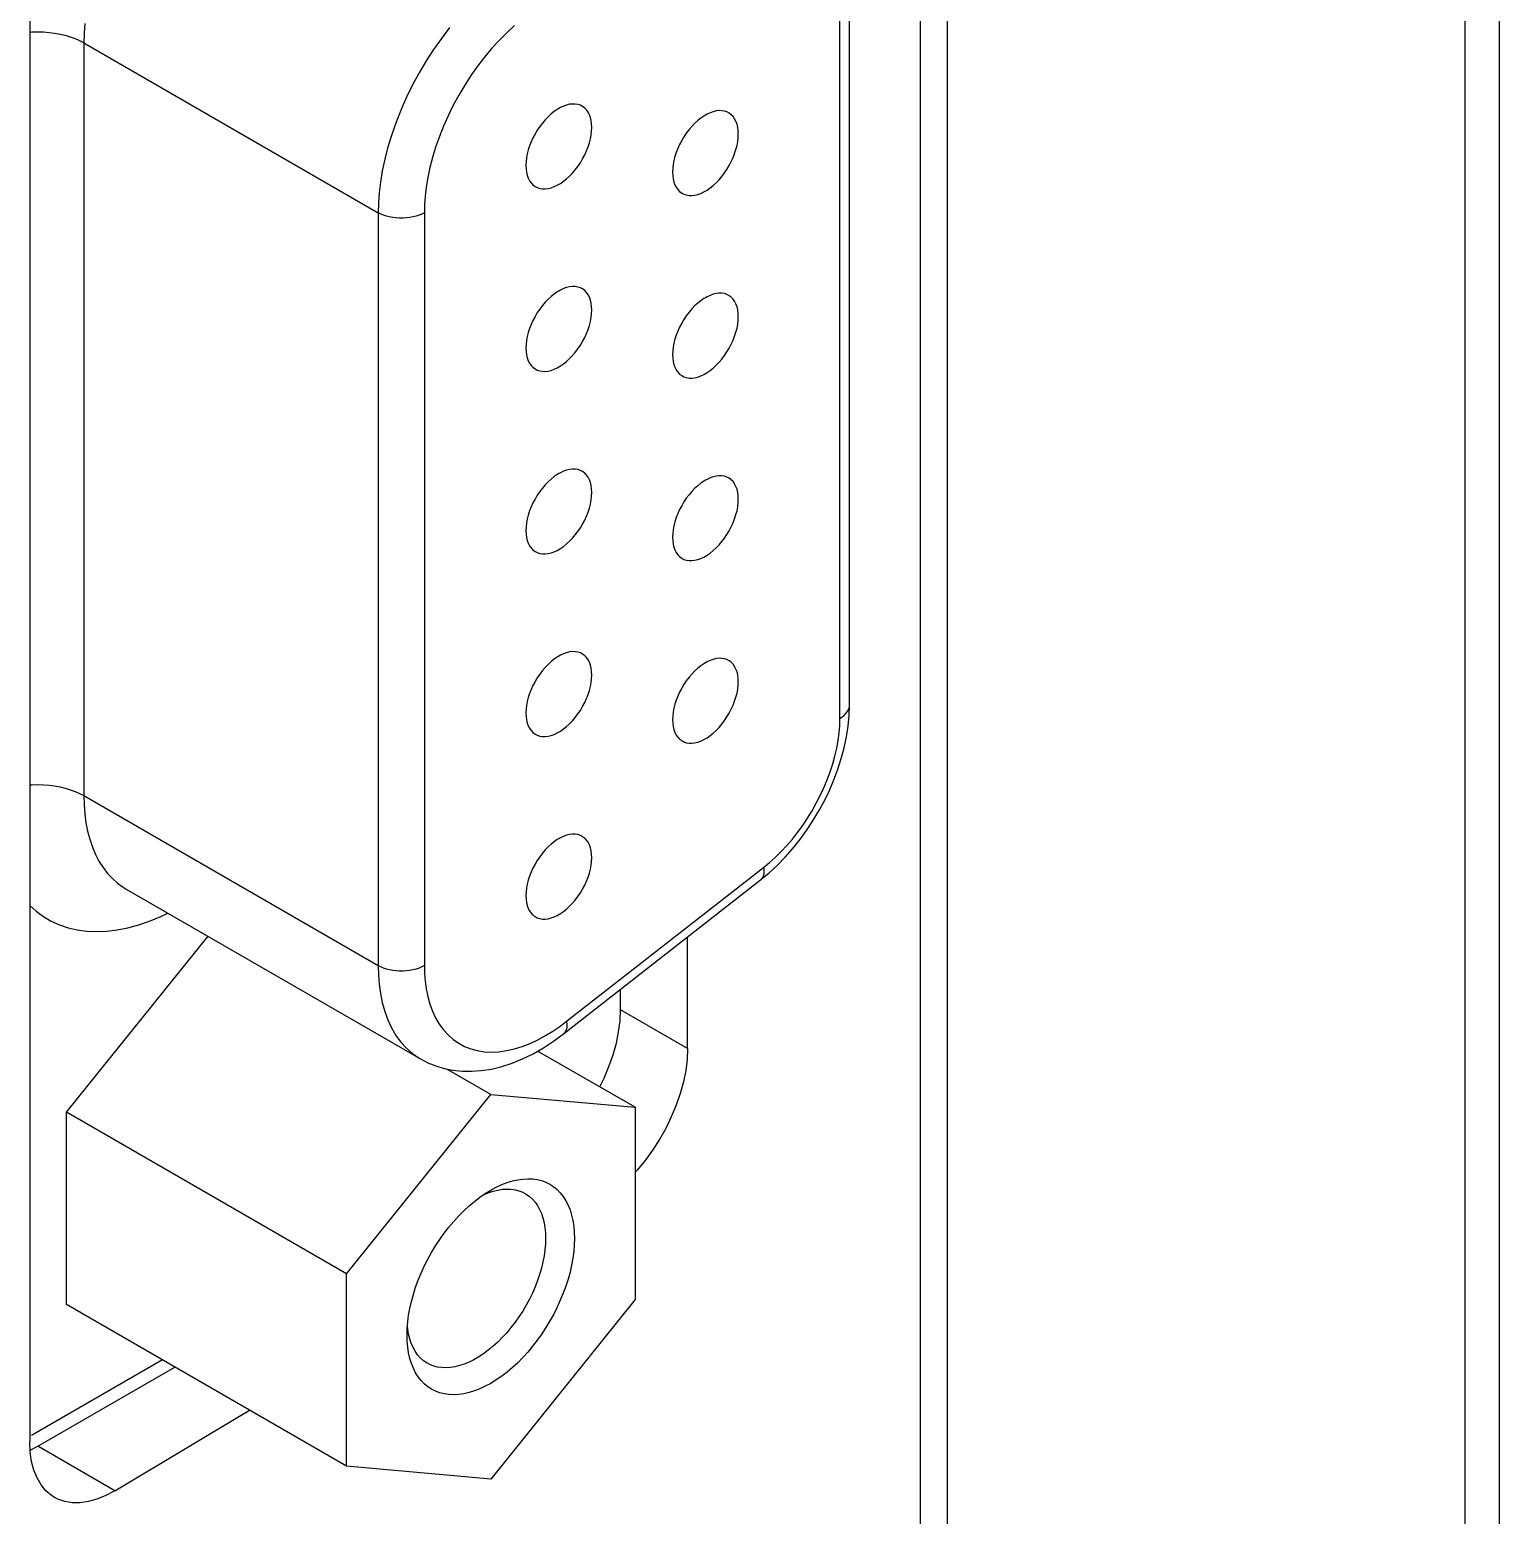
# Model space of a CAD drawing. Extents: x 0 to 420, y 0 to 297.
# Drawn here: x 232.06 to 250.06, y 135.74 to 153.95 of the extents above; entities that cross this region are included whole.
import ezdxf

# ---------------------------------------------------------------- set-up
doc = ezdxf.new("R2010")
doc.units = 0
doc.header["$LTSCALE"] = 23.1
doc.layers.add('40000_ISO', color=7, linetype='CONTINUOUS')

msp = doc.modelspace()

# ---------------------------------------------------------------- linework, layer by layer
at = {"layer": '40000_ISO', "color": 7, "linetype": 'CONTINUOUS'}
for p, q in [((250.064, 179.209), (250.064, 121.723)), ((249.643, 178.607), (249.643, 121.121)), ((243.302, 117.2), (243.302, 174.947)), ((242.967, 174.753), (242.967, 116.964)), ((232.06, 159.505), (232.06, 136.643)), ((242.103, 145.67), (242.103, 154.717)), ((241.986, 145.506), (241.986, 154.554)), ((232.734, 154.023), (232.726, 153.903)), ((232.06, 153.917), (232.087, 153.92)), ((232.087, 153.92), (232.157, 153.921)), ((232.157, 153.921), (232.227, 153.92)), ((232.227, 153.92), (232.296, 153.914)), ((232.296, 153.914), (232.364, 153.906)), ((232.364, 153.906), (232.431, 153.893)), ((232.431, 153.893), (232.495, 153.878)), ((232.495, 153.878), (232.557, 153.859)), ((232.557, 153.859), (232.616, 153.838)), ((232.616, 153.838), (232.671, 153.813)), ((232.726, 153.903), (232.723, 153.786)), ((237.104, 153.84), (237.008, 153.704)), ((237.204, 153.972), (237.104, 153.84)), ((237.903, 153.91), (237.81, 153.816)), ((237.999, 153.999), (237.903, 153.91)), ((232.671, 153.813), (232.723, 153.786)), ((232.723, 153.786), (236.329, 151.704)), ((232.723, 153.786), (232.723, 144.56)), ((237.008, 153.704), (236.917, 153.564)), ((237.719, 153.715), (237.63, 153.609)), ((237.81, 153.816), (237.719, 153.715)), ((236.917, 153.564), (236.832, 153.42)), ((237.545, 153.498), (237.465, 153.384)), ((237.63, 153.609), (237.545, 153.498)), ((236.832, 153.42), (236.751, 153.272)), ((237.465, 153.384), (237.389, 153.266)), ((236.677, 153.121), (236.609, 152.968)), ((236.751, 153.272), (236.677, 153.121)), ((237.317, 153.145), (237.249, 153.021)), ((237.389, 153.266), (237.317, 153.145)), ((236.609, 152.968), (236.548, 152.815)), ((237.249, 153.021), (237.187, 152.893)), ((238.485, 152.944), (238.447, 152.914)), ((238.523, 152.97), (238.485, 152.944)), ((238.541, 152.981), (238.523, 152.97)), ((238.562, 152.992), (238.541, 152.981)), ((238.6, 153.01), (238.562, 152.992)), ((238.637, 153.023), (238.6, 153.01)), ((238.674, 153.032), (238.637, 153.023)), ((238.71, 153.036), (238.674, 153.032)), ((238.744, 153.036), (238.71, 153.036)), ((238.776, 153.03), (238.744, 153.036)), ((238.806, 153.02), (238.776, 153.03)), ((238.834, 153.006), (238.806, 153.02)), ((238.859, 152.987), (238.834, 153.006)), ((238.881, 152.964), (238.859, 152.987)), ((238.9, 152.937), (238.881, 152.964)), ((238.916, 152.905), (238.9, 152.937)), ((240.396, 152.929), (240.358, 152.911)), ((240.433, 152.942), (240.396, 152.929)), ((240.47, 152.951), (240.433, 152.942)), ((240.506, 152.955), (240.47, 152.951)), ((240.54, 152.954), (240.506, 152.955)), ((240.572, 152.949), (240.54, 152.954)), ((240.602, 152.939), (240.572, 152.949)), ((240.63, 152.924), (240.602, 152.939)), ((236.548, 152.815), (236.494, 152.661)), ((237.13, 152.766), (237.079, 152.637)), ((237.187, 152.893), (237.13, 152.766)), ((238.308, 152.76), (238.278, 152.716)), ((238.341, 152.803), (238.308, 152.76)), ((238.375, 152.843), (238.341, 152.803)), ((238.41, 152.88), (238.375, 152.843)), ((238.447, 152.914), (238.41, 152.88)), ((238.929, 152.871), (238.916, 152.905)), ((238.938, 152.833), (238.929, 152.871)), ((238.943, 152.793), (238.938, 152.833)), ((238.945, 152.749), (238.943, 152.793)), ((238.943, 152.703), (238.945, 152.749)), ((240.171, 152.761), (240.137, 152.722)), ((240.206, 152.798), (240.171, 152.761)), ((240.243, 152.832), (240.206, 152.798)), ((240.281, 152.862), (240.243, 152.832)), ((240.319, 152.888), (240.281, 152.862)), ((240.337, 152.899), (240.319, 152.888)), ((240.358, 152.911), (240.337, 152.899)), ((240.655, 152.905), (240.63, 152.924)), ((240.677, 152.882), (240.655, 152.905)), ((240.696, 152.855), (240.677, 152.882)), ((240.712, 152.824), (240.696, 152.855)), ((240.725, 152.789), (240.712, 152.824)), ((240.734, 152.752), (240.725, 152.789)), ((240.739, 152.711), (240.734, 152.752)), ((236.494, 152.661), (236.448, 152.51)), ((237.079, 152.637), (237.033, 152.507)), ((238.203, 152.572), (238.184, 152.523)), ((238.225, 152.621), (238.203, 152.572)), ((238.251, 152.669), (238.225, 152.621)), ((238.278, 152.716), (238.251, 152.669)), ((238.916, 152.56), (238.929, 152.609)), ((238.929, 152.609), (238.938, 152.656)), ((238.938, 152.656), (238.943, 152.703)), ((240.047, 152.588), (240.021, 152.539)), ((240.074, 152.634), (240.047, 152.588)), ((240.104, 152.679), (240.074, 152.634)), ((240.137, 152.722), (240.104, 152.679)), ((240.725, 152.527), (240.734, 152.575)), ((240.734, 152.575), (240.739, 152.621)), ((240.741, 152.667), (240.739, 152.711)), ((240.739, 152.621), (240.741, 152.667)), ((236.448, 152.51), (236.41, 152.361)), ((236.995, 152.38), (236.963, 152.256)), ((237.033, 152.507), (236.995, 152.38)), ((238.156, 152.424), (238.147, 152.377)), ((238.168, 152.473), (238.156, 152.424)), ((238.184, 152.523), (238.168, 152.473)), ((238.834, 152.364), (238.859, 152.412)), ((238.859, 152.412), (238.881, 152.461)), ((238.881, 152.461), (238.9, 152.51)), ((238.9, 152.51), (238.916, 152.56)), ((239.964, 152.392), (239.952, 152.343)), ((239.98, 152.441), (239.964, 152.392)), ((239.999, 152.491), (239.98, 152.441)), ((240.021, 152.539), (239.999, 152.491)), ((240.677, 152.379), (240.696, 152.428)), ((240.696, 152.428), (240.712, 152.478)), ((240.712, 152.478), (240.725, 152.527)), ((236.379, 152.217), (236.356, 152.078)), ((236.41, 152.361), (236.379, 152.217)), ((236.963, 152.256), (236.937, 152.134)), ((238.141, 152.33), (238.139, 152.285)), ((238.139, 152.285), (238.139, 152.284)), ((238.139, 152.284), (238.141, 152.24)), ((238.147, 152.377), (238.141, 152.33)), ((238.141, 152.24), (238.147, 152.199)), ((238.147, 152.199), (238.156, 152.162)), ((238.71, 152.19), (238.744, 152.23)), ((238.744, 152.23), (238.776, 152.272)), ((238.776, 152.272), (238.806, 152.317)), ((238.806, 152.317), (238.834, 152.364)), ((239.937, 152.248), (239.935, 152.203)), ((239.935, 152.203), (239.935, 152.202)), ((239.935, 152.202), (239.937, 152.158)), ((239.943, 152.295), (239.937, 152.248)), ((239.952, 152.343), (239.943, 152.295)), ((240.572, 152.191), (240.602, 152.235)), ((240.602, 152.235), (240.63, 152.282)), ((240.63, 152.282), (240.655, 152.33)), ((240.655, 152.33), (240.677, 152.379)), ((236.356, 152.078), (236.341, 151.947)), ((236.918, 152.018), (236.904, 151.908)), ((236.937, 152.134), (236.918, 152.018)), ((238.156, 152.162), (238.168, 152.128)), ((238.168, 152.128), (238.184, 152.096)), ((238.184, 152.096), (238.203, 152.069)), ((238.203, 152.069), (238.225, 152.046)), ((238.225, 152.046), (238.251, 152.027)), ((238.251, 152.027), (238.278, 152.012)), ((238.447, 152.009), (238.485, 152.023)), ((238.485, 152.023), (238.523, 152.04)), ((238.523, 152.04), (238.562, 152.063)), ((238.562, 152.063), (238.6, 152.089)), ((238.6, 152.089), (238.637, 152.119)), ((238.637, 152.119), (238.674, 152.153)), ((238.674, 152.153), (238.71, 152.19)), ((239.937, 152.158), (239.943, 152.118)), ((239.943, 152.118), (239.952, 152.08)), ((239.952, 152.08), (239.964, 152.046)), ((239.964, 152.046), (239.98, 152.015)), ((240.396, 152.007), (240.433, 152.037)), ((240.433, 152.037), (240.47, 152.071)), ((240.47, 152.071), (240.506, 152.108)), ((240.506, 152.108), (240.54, 152.148)), ((240.54, 152.148), (240.572, 152.191)), ((236.341, 151.947), (236.332, 151.822)), ((236.904, 151.908), (236.896, 151.803)), ((238.278, 152.012), (238.308, 152.002)), ((238.308, 152.002), (238.341, 151.997)), ((238.341, 151.997), (238.375, 151.996)), ((238.375, 151.996), (238.41, 152.001)), ((238.41, 152.001), (238.447, 152.009)), ((239.98, 152.015), (239.999, 151.987)), ((239.999, 151.987), (240.021, 151.964)), ((240.021, 151.964), (240.047, 151.945)), ((240.047, 151.945), (240.074, 151.931)), ((240.074, 151.931), (240.104, 151.921)), ((240.104, 151.921), (240.137, 151.915)), ((240.137, 151.915), (240.171, 151.915)), ((240.171, 151.915), (240.206, 151.919)), ((240.206, 151.919), (240.243, 151.928)), ((240.243, 151.928), (240.281, 151.941)), ((240.281, 151.941), (240.319, 151.959)), ((240.319, 151.959), (240.358, 151.981)), ((240.358, 151.981), (240.396, 152.007)), ((236.332, 151.822), (236.329, 151.704)), ((236.36, 151.688), (236.329, 151.704)), ((236.329, 151.704), (236.329, 142.478)), ((236.394, 151.674), (236.36, 151.688)), ((236.43, 151.662), (236.394, 151.674)), ((236.468, 151.652), (236.43, 151.662)), ((236.508, 151.644), (236.468, 151.652)), ((236.755, 151.652), (236.715, 151.644)), ((236.793, 151.662), (236.755, 151.652)), ((236.83, 151.674), (236.793, 151.662)), ((236.864, 151.688), (236.83, 151.674)), ((236.895, 151.704), (236.864, 151.688)), ((236.896, 151.803), (236.895, 151.704)), ((236.895, 151.704), (236.895, 142.478)), ((236.549, 151.639), (236.508, 151.644)), ((236.591, 151.637), (236.549, 151.639)), ((236.633, 151.637), (236.591, 151.637)), ((236.674, 151.639), (236.633, 151.637)), ((236.715, 151.644), (236.674, 151.639)), ((238.541, 150.744), (238.523, 150.733)), ((238.562, 150.755), (238.541, 150.744)), ((238.6, 150.773), (238.562, 150.755)), ((238.637, 150.786), (238.6, 150.773)), ((238.674, 150.795), (238.637, 150.786)), ((238.71, 150.799), (238.674, 150.795)), ((238.744, 150.799), (238.71, 150.799)), ((238.776, 150.793), (238.744, 150.799)), ((238.806, 150.783), (238.776, 150.793)), ((238.834, 150.769), (238.806, 150.783)), ((238.859, 150.75), (238.834, 150.769)), ((238.881, 150.727), (238.859, 150.75)), ((238.341, 150.566), (238.308, 150.523)), ((238.375, 150.606), (238.341, 150.566)), ((238.41, 150.643), (238.375, 150.606)), ((238.447, 150.677), (238.41, 150.643)), ((238.485, 150.707), (238.447, 150.677)), ((238.523, 150.733), (238.485, 150.707)), ((238.9, 150.699), (238.881, 150.727)), ((238.916, 150.668), (238.9, 150.699)), ((238.929, 150.634), (238.916, 150.668)), ((238.938, 150.596), (238.929, 150.634)), ((238.943, 150.556), (238.938, 150.596)), ((240.206, 150.561), (240.171, 150.524)), ((240.243, 150.595), (240.206, 150.561)), ((240.281, 150.625), (240.243, 150.595)), ((240.319, 150.651), (240.281, 150.625)), ((240.337, 150.662), (240.319, 150.651)), ((240.358, 150.673), (240.337, 150.662)), ((240.396, 150.691), (240.358, 150.673)), ((240.433, 150.705), (240.396, 150.691)), ((240.47, 150.713), (240.433, 150.705)), ((240.506, 150.718), (240.47, 150.713)), ((240.54, 150.717), (240.506, 150.718)), ((240.572, 150.712), (240.54, 150.717)), ((240.602, 150.702), (240.572, 150.712)), ((240.63, 150.687), (240.602, 150.702)), ((240.655, 150.668), (240.63, 150.687)), ((240.677, 150.645), (240.655, 150.668)), ((240.696, 150.618), (240.677, 150.645)), ((240.712, 150.586), (240.696, 150.618)), ((240.725, 150.552), (240.712, 150.586)), ((238.225, 150.384), (238.203, 150.335)), ((238.251, 150.432), (238.225, 150.384)), ((238.278, 150.479), (238.251, 150.432)), ((238.308, 150.523), (238.278, 150.479)), ((238.929, 150.371), (238.938, 150.419)), ((238.938, 150.419), (238.943, 150.466)), ((238.945, 150.512), (238.943, 150.556)), ((238.943, 150.466), (238.945, 150.512)), ((240.074, 150.397), (240.047, 150.35)), ((240.104, 150.441), (240.074, 150.397)), ((240.137, 150.484), (240.104, 150.441)), ((240.171, 150.524), (240.137, 150.484)), ((240.734, 150.515), (240.725, 150.552)), ((240.739, 150.474), (240.734, 150.515)), ((240.734, 150.337), (240.739, 150.384)), ((240.741, 150.43), (240.739, 150.474)), ((240.739, 150.384), (240.741, 150.43)), ((238.168, 150.236), (238.156, 150.187)), ((238.184, 150.286), (238.168, 150.236)), ((238.203, 150.335), (238.184, 150.286)), ((238.859, 150.175), (238.881, 150.223)), ((238.881, 150.223), (238.9, 150.273)), ((238.9, 150.273), (238.916, 150.322)), ((238.916, 150.322), (238.929, 150.371)), ((239.98, 150.204), (239.964, 150.154)), ((239.999, 150.253), (239.98, 150.204)), ((240.021, 150.302), (239.999, 150.253)), ((240.047, 150.35), (240.021, 150.302)), ((240.696, 150.191), (240.712, 150.241)), ((240.712, 150.241), (240.725, 150.29)), ((240.725, 150.29), (240.734, 150.337)), ((238.141, 150.093), (238.139, 150.048)), ((238.139, 150.048), (238.139, 150.046)), ((238.139, 150.046), (238.141, 150.003)), ((238.147, 150.139), (238.141, 150.093)), ((238.156, 150.187), (238.147, 150.139)), ((238.744, 149.992), (238.776, 150.035)), ((238.776, 150.035), (238.806, 150.08)), ((238.806, 150.08), (238.834, 150.126)), ((238.834, 150.126), (238.859, 150.175)), ((239.943, 150.058), (239.937, 150.011)), ((239.952, 150.105), (239.943, 150.058)), ((239.964, 150.154), (239.952, 150.105)), ((240.602, 149.998), (240.63, 150.045)), ((240.63, 150.045), (240.655, 150.093)), ((240.655, 150.093), (240.677, 150.142)), ((240.677, 150.142), (240.696, 150.191)), ((238.141, 150.003), (238.147, 149.962)), ((238.147, 149.962), (238.156, 149.925)), ((238.156, 149.925), (238.168, 149.89)), ((238.168, 149.89), (238.184, 149.859)), ((238.184, 149.859), (238.203, 149.832)), ((238.203, 149.832), (238.225, 149.809)), ((238.562, 149.826), (238.6, 149.852)), ((238.6, 149.852), (238.637, 149.882)), ((238.637, 149.882), (238.674, 149.916)), ((238.674, 149.916), (238.71, 149.953)), ((238.71, 149.953), (238.744, 149.992)), ((239.937, 150.011), (239.935, 149.966)), ((239.935, 149.966), (239.935, 149.965)), ((239.935, 149.965), (239.937, 149.921)), ((239.937, 149.921), (239.943, 149.881)), ((239.943, 149.881), (239.952, 149.843)), ((239.952, 149.843), (239.964, 149.809)), ((240.433, 149.8), (240.47, 149.834)), ((240.47, 149.834), (240.506, 149.871)), ((240.506, 149.871), (240.54, 149.911)), ((240.54, 149.911), (240.572, 149.954)), ((240.572, 149.954), (240.602, 149.998)), ((238.225, 149.809), (238.251, 149.79)), ((238.251, 149.79), (238.278, 149.775)), ((238.278, 149.775), (238.308, 149.765)), ((238.308, 149.765), (238.341, 149.76)), ((238.341, 149.76), (238.375, 149.759)), ((238.375, 149.759), (238.41, 149.763)), ((238.41, 149.763), (238.447, 149.772)), ((238.447, 149.772), (238.485, 149.785)), ((238.485, 149.785), (238.523, 149.803)), ((238.523, 149.803), (238.562, 149.826)), ((239.964, 149.809), (239.98, 149.777)), ((239.98, 149.777), (239.999, 149.75)), ((239.999, 149.75), (240.021, 149.727)), ((240.021, 149.727), (240.047, 149.708)), ((240.047, 149.708), (240.074, 149.693)), ((240.074, 149.693), (240.104, 149.684)), ((240.104, 149.684), (240.137, 149.678)), ((240.137, 149.678), (240.171, 149.678)), ((240.171, 149.678), (240.206, 149.682)), ((240.206, 149.682), (240.243, 149.69)), ((240.243, 149.69), (240.281, 149.704)), ((240.281, 149.704), (240.319, 149.722)), ((240.319, 149.722), (240.358, 149.744)), ((240.358, 149.744), (240.396, 149.77)), ((240.396, 149.77), (240.433, 149.8)), ((238.674, 148.558), (238.637, 148.549)), ((238.71, 148.562), (238.674, 148.558)), ((238.744, 148.561), (238.71, 148.562)), ((238.776, 148.556), (238.744, 148.561)), ((238.41, 148.406), (238.375, 148.369)), ((238.447, 148.439), (238.41, 148.406)), ((238.485, 148.47), (238.447, 148.439)), ((238.523, 148.496), (238.485, 148.47)), ((238.541, 148.507), (238.523, 148.496)), ((238.562, 148.518), (238.541, 148.507)), ((238.6, 148.536), (238.562, 148.518)), ((238.637, 148.549), (238.6, 148.536)), ((238.806, 148.546), (238.776, 148.556)), ((238.834, 148.532), (238.806, 148.546)), ((238.859, 148.512), (238.834, 148.532)), ((238.881, 148.489), (238.859, 148.512)), ((238.9, 148.462), (238.881, 148.489)), ((238.916, 148.431), (238.9, 148.462)), ((238.929, 148.396), (238.916, 148.431)), ((238.938, 148.359), (238.929, 148.396)), ((240.281, 148.388), (240.243, 148.358)), ((240.319, 148.414), (240.281, 148.388)), ((240.337, 148.425), (240.319, 148.414)), ((240.358, 148.436), (240.337, 148.425)), ((240.396, 148.454), (240.358, 148.436)), ((240.433, 148.467), (240.396, 148.454)), ((240.47, 148.476), (240.433, 148.467)), ((240.506, 148.48), (240.47, 148.476)), ((240.54, 148.48), (240.506, 148.48)), ((240.572, 148.474), (240.54, 148.48)), ((240.602, 148.464), (240.572, 148.474)), ((240.63, 148.45), (240.602, 148.464)), ((240.655, 148.431), (240.63, 148.45)), ((240.677, 148.408), (240.655, 148.431)), ((240.696, 148.38), (240.677, 148.408)), ((240.712, 148.349), (240.696, 148.38)), ((238.251, 148.195), (238.225, 148.147)), ((238.278, 148.241), (238.251, 148.195)), ((238.308, 148.286), (238.278, 148.241)), ((238.341, 148.329), (238.308, 148.286)), ((238.375, 148.369), (238.341, 148.329)), ((238.943, 148.318), (238.938, 148.359)), ((238.938, 148.182), (238.943, 148.229)), ((238.945, 148.275), (238.943, 148.318)), ((238.943, 148.229), (238.945, 148.275)), ((240.104, 148.204), (240.074, 148.16)), ((240.137, 148.247), (240.104, 148.204)), ((240.171, 148.287), (240.137, 148.247)), ((240.206, 148.324), (240.171, 148.287)), ((240.243, 148.358), (240.206, 148.324)), ((240.725, 148.315), (240.712, 148.349)), ((240.734, 148.277), (240.725, 148.315)), ((240.739, 148.237), (240.734, 148.277)), ((240.741, 148.193), (240.739, 148.237)), ((240.739, 148.147), (240.741, 148.193)), ((238.184, 148.049), (238.168, 147.999)), ((238.203, 148.098), (238.184, 148.049)), ((238.225, 148.147), (238.203, 148.098)), ((238.881, 147.986), (238.9, 148.035)), ((238.9, 148.035), (238.916, 148.085)), ((238.916, 148.085), (238.929, 148.134)), ((238.929, 148.134), (238.938, 148.182)), ((239.999, 148.016), (239.98, 147.967)), ((240.021, 148.065), (239.999, 148.016)), ((240.047, 148.113), (240.021, 148.065)), ((240.074, 148.16), (240.047, 148.113)), ((240.712, 148.004), (240.725, 148.052)), ((240.725, 148.052), (240.734, 148.1)), ((240.734, 148.1), (240.739, 148.147)), ((238.141, 147.855), (238.139, 147.811)), ((238.147, 147.902), (238.141, 147.855)), ((238.156, 147.95), (238.147, 147.902)), ((238.168, 147.999), (238.156, 147.95)), ((238.776, 147.798), (238.806, 147.843)), ((238.806, 147.843), (238.834, 147.889)), ((238.834, 147.889), (238.859, 147.937)), ((238.859, 147.937), (238.881, 147.986)), ((239.952, 147.868), (239.943, 147.82)), ((239.964, 147.917), (239.952, 147.868)), ((239.98, 147.967), (239.964, 147.917)), ((240.63, 147.807), (240.655, 147.856)), ((240.655, 147.856), (240.677, 147.904)), ((240.677, 147.904), (240.696, 147.954)), ((240.696, 147.954), (240.712, 148.004)), ((238.139, 147.811), (238.139, 147.809)), ((238.139, 147.809), (238.141, 147.766)), ((238.141, 147.766), (238.147, 147.725)), ((238.147, 147.725), (238.156, 147.688)), ((238.156, 147.688), (238.168, 147.653)), ((238.168, 147.653), (238.184, 147.622)), ((238.637, 147.645), (238.674, 147.678)), ((238.674, 147.678), (238.71, 147.715)), ((238.71, 147.715), (238.744, 147.755)), ((238.744, 147.755), (238.776, 147.798)), ((239.937, 147.774), (239.935, 147.729)), ((239.935, 147.729), (239.935, 147.728)), ((239.935, 147.728), (239.937, 147.684)), ((239.943, 147.82), (239.937, 147.774)), ((239.937, 147.684), (239.943, 147.643)), ((240.506, 147.634), (240.54, 147.674)), ((240.54, 147.674), (240.572, 147.716)), ((240.572, 147.716), (240.602, 147.761)), ((240.602, 147.761), (240.63, 147.807)), ((238.184, 147.622), (238.203, 147.595)), ((238.203, 147.595), (238.225, 147.571)), ((238.225, 147.571), (238.251, 147.552)), ((238.251, 147.552), (238.278, 147.538)), ((238.278, 147.538), (238.308, 147.528)), ((238.308, 147.528), (238.341, 147.523)), ((238.341, 147.523), (238.375, 147.522)), ((238.375, 147.522), (238.41, 147.526)), ((238.41, 147.526), (238.447, 147.535)), ((238.447, 147.535), (238.485, 147.548)), ((238.485, 147.548), (238.523, 147.566)), ((238.523, 147.566), (238.562, 147.588)), ((238.562, 147.588), (238.6, 147.614)), ((238.6, 147.614), (238.637, 147.645)), ((239.943, 147.643), (239.952, 147.606)), ((239.952, 147.606), (239.964, 147.571)), ((239.964, 147.571), (239.98, 147.54)), ((239.98, 147.54), (239.999, 147.513)), ((239.999, 147.513), (240.021, 147.49)), ((240.021, 147.49), (240.047, 147.471)), ((240.047, 147.471), (240.074, 147.456)), ((240.243, 147.453), (240.281, 147.467)), ((240.281, 147.467), (240.319, 147.484)), ((240.319, 147.484), (240.358, 147.507)), ((240.358, 147.507), (240.396, 147.533)), ((240.396, 147.533), (240.433, 147.563)), ((240.433, 147.563), (240.47, 147.597)), ((240.47, 147.597), (240.506, 147.634)), ((240.074, 147.456), (240.104, 147.446)), ((240.104, 147.446), (240.137, 147.441)), ((240.137, 147.441), (240.171, 147.44)), ((240.171, 147.44), (240.206, 147.444)), ((240.206, 147.444), (240.243, 147.453)), ((238.447, 146.202), (238.41, 146.168)), ((238.485, 146.232), (238.447, 146.202)), ((238.523, 146.258), (238.485, 146.232)), ((238.541, 146.27), (238.523, 146.258)), ((238.562, 146.281), (238.541, 146.27)), ((238.6, 146.299), (238.562, 146.281)), ((238.637, 146.312), (238.6, 146.299)), ((238.674, 146.321), (238.637, 146.312)), ((238.71, 146.325), (238.674, 146.321)), ((238.744, 146.324), (238.71, 146.325)), ((238.776, 146.319), (238.744, 146.324)), ((238.806, 146.309), (238.776, 146.319)), ((238.834, 146.294), (238.806, 146.309)), ((238.859, 146.275), (238.834, 146.294)), ((238.881, 146.252), (238.859, 146.275)), ((238.9, 146.225), (238.881, 146.252)), ((238.916, 146.194), (238.9, 146.225)), ((238.929, 146.159), (238.916, 146.194)), ((240.358, 146.199), (240.337, 146.188)), ((240.396, 146.217), (240.358, 146.199)), ((240.433, 146.23), (240.396, 146.217)), ((240.47, 146.239), (240.433, 146.23)), ((240.506, 146.243), (240.47, 146.239)), ((240.54, 146.242), (240.506, 146.243)), ((240.572, 146.237), (240.54, 146.242)), ((240.602, 146.227), (240.572, 146.237)), ((240.63, 146.213), (240.602, 146.227)), ((240.655, 146.194), (240.63, 146.213)), ((240.677, 146.171), (240.655, 146.194)), ((238.308, 146.049), (238.278, 146.004)), ((238.341, 146.092), (238.308, 146.049)), ((238.375, 146.131), (238.341, 146.092)), ((238.41, 146.168), (238.375, 146.131)), ((238.938, 146.122), (238.929, 146.159)), ((238.943, 146.081), (238.938, 146.122)), ((238.945, 146.037), (238.943, 146.081)), ((238.943, 145.991), (238.945, 146.037)), ((240.137, 146.01), (240.104, 145.967)), ((240.171, 146.05), (240.137, 146.01)), ((240.206, 146.087), (240.171, 146.05)), ((240.243, 146.121), (240.206, 146.087)), ((240.281, 146.151), (240.243, 146.121)), ((240.319, 146.177), (240.281, 146.151)), ((240.337, 146.188), (240.319, 146.177)), ((240.696, 146.143), (240.677, 146.171)), ((240.712, 146.112), (240.696, 146.143)), ((240.725, 146.078), (240.712, 146.112)), ((240.734, 146.04), (240.725, 146.078)), ((240.739, 146), (240.734, 146.04)), ((238.203, 145.861), (238.184, 145.811)), ((238.225, 145.909), (238.203, 145.861)), ((238.251, 145.958), (238.225, 145.909)), ((238.278, 146.004), (238.251, 145.958)), ((238.9, 145.798), (238.916, 145.848)), ((238.916, 145.848), (238.929, 145.897)), ((238.929, 145.897), (238.938, 145.945)), ((238.938, 145.945), (238.943, 145.991)), ((240.021, 145.828), (239.999, 145.779)), ((240.047, 145.876), (240.021, 145.828)), ((240.074, 145.922), (240.047, 145.876)), ((240.104, 145.967), (240.074, 145.922)), ((240.725, 145.815), (240.734, 145.863)), ((240.734, 145.863), (240.739, 145.91)), ((240.741, 145.956), (240.739, 146)), ((240.739, 145.91), (240.741, 145.956)), ((238.147, 145.665), (238.141, 145.618)), ((238.156, 145.713), (238.147, 145.665)), ((238.168, 145.762), (238.156, 145.713)), ((238.184, 145.811), (238.168, 145.762)), ((238.806, 145.605), (238.834, 145.652)), ((238.834, 145.652), (238.859, 145.7)), ((238.859, 145.7), (238.881, 145.749)), ((238.881, 145.749), (238.9, 145.798)), ((239.964, 145.68), (239.952, 145.631)), ((239.98, 145.73), (239.964, 145.68)), ((239.999, 145.779), (239.98, 145.73)), ((240.655, 145.619), (240.677, 145.667)), ((240.677, 145.667), (240.696, 145.717)), ((240.696, 145.717), (240.712, 145.766)), ((240.712, 145.766), (240.725, 145.815)), ((242.098, 145.633), (242.102, 145.658)), ((242.099, 145.541), (242.103, 145.67)), ((242.102, 145.658), (242.103, 145.67)), ((238.141, 145.618), (238.139, 145.573)), ((238.139, 145.573), (238.139, 145.572)), ((238.139, 145.572), (238.141, 145.528)), ((238.141, 145.528), (238.147, 145.488)), ((238.147, 145.488), (238.156, 145.45)), ((238.674, 145.441), (238.71, 145.478)), ((238.71, 145.478), (238.744, 145.518)), ((238.744, 145.518), (238.776, 145.561)), ((238.776, 145.561), (238.806, 145.605)), ((239.937, 145.536), (239.935, 145.492)), ((239.935, 145.492), (239.935, 145.49)), ((239.935, 145.49), (239.937, 145.447)), ((239.943, 145.583), (239.937, 145.536)), ((239.952, 145.631), (239.943, 145.583)), ((240.54, 145.436), (240.572, 145.479)), ((240.572, 145.479), (240.602, 145.524)), ((240.602, 145.524), (240.63, 145.57)), ((240.63, 145.57), (240.655, 145.619)), ((241.983, 145.418), (241.986, 145.506)), ((241.986, 145.506), (242.014, 145.524)), ((242.014, 145.524), (242.038, 145.544)), ((242.038, 145.544), (242.059, 145.565)), ((242.059, 145.565), (242.076, 145.587)), ((242.076, 145.587), (242.089, 145.61)), ((242.086, 145.411), (242.099, 145.541)), ((242.089, 145.61), (242.098, 145.633)), ((238.156, 145.45), (238.168, 145.416)), ((238.168, 145.416), (238.184, 145.385)), ((238.184, 145.385), (238.203, 145.357)), ((238.203, 145.357), (238.225, 145.334)), ((238.225, 145.334), (238.251, 145.315)), ((238.251, 145.315), (238.278, 145.301)), ((238.278, 145.301), (238.308, 145.291)), ((238.308, 145.291), (238.341, 145.285)), ((238.341, 145.285), (238.375, 145.285)), ((238.375, 145.285), (238.41, 145.289)), ((238.41, 145.289), (238.447, 145.298)), ((238.447, 145.298), (238.485, 145.311)), ((238.485, 145.311), (238.523, 145.329)), ((238.523, 145.329), (238.562, 145.351)), ((238.562, 145.351), (238.6, 145.377)), ((238.6, 145.377), (238.637, 145.407)), ((238.637, 145.407), (238.674, 145.441)), ((239.937, 145.447), (239.943, 145.406)), ((239.943, 145.406), (239.952, 145.369)), ((239.952, 145.369), (239.964, 145.334)), ((239.964, 145.334), (239.98, 145.303)), ((239.98, 145.303), (239.999, 145.276)), ((240.358, 145.269), (240.396, 145.296)), ((240.396, 145.296), (240.433, 145.326)), ((240.433, 145.326), (240.47, 145.36)), ((240.47, 145.36), (240.506, 145.396)), ((240.506, 145.396), (240.54, 145.436)), ((241.964, 145.236), (241.976, 145.328)), ((241.976, 145.328), (241.983, 145.418)), ((242.066, 145.279), (242.086, 145.411)), ((239.999, 145.276), (240.021, 145.253)), ((240.021, 145.253), (240.047, 145.234)), ((240.047, 145.234), (240.074, 145.219)), ((240.074, 145.219), (240.104, 145.209)), ((240.104, 145.209), (240.137, 145.204)), ((240.137, 145.204), (240.171, 145.203)), ((240.171, 145.203), (240.206, 145.207)), ((240.206, 145.207), (240.243, 145.216)), ((240.243, 145.216), (240.281, 145.229)), ((240.281, 145.229), (240.319, 145.247)), ((240.319, 145.247), (240.358, 145.269)), ((241.924, 145.045), (241.946, 145.141)), ((241.946, 145.141), (241.964, 145.236)), ((242.003, 145.015), (242.038, 145.147)), ((242.038, 145.147), (242.066, 145.279)), ((241.866, 144.852), (241.897, 144.949)), ((241.897, 144.949), (241.924, 145.045)), ((241.961, 144.883), (242.003, 145.015)), ((241.789, 144.657), (241.83, 144.754)), ((241.83, 144.754), (241.866, 144.852)), ((241.857, 144.623), (241.912, 144.753)), ((241.912, 144.753), (241.961, 144.883)), ((232.06, 144.691), (232.087, 144.693)), ((232.087, 144.693), (232.157, 144.695)), ((232.157, 144.695), (232.227, 144.693)), ((232.227, 144.693), (232.296, 144.688)), ((232.296, 144.688), (232.364, 144.679)), ((232.364, 144.679), (232.431, 144.667)), ((232.431, 144.667), (232.495, 144.652)), ((232.495, 144.652), (232.557, 144.633)), ((232.557, 144.633), (232.616, 144.611)), ((232.616, 144.611), (232.671, 144.587)), ((232.671, 144.587), (232.723, 144.56)), ((232.723, 144.56), (236.329, 142.478)), ((232.723, 144.56), (232.726, 144.446)), ((241.696, 144.467), (241.745, 144.561)), ((241.745, 144.561), (241.789, 144.657)), ((241.795, 144.496), (241.857, 144.623)), ((232.726, 144.446), (232.734, 144.336)), ((241.589, 144.283), (241.644, 144.374)), ((241.644, 144.374), (241.696, 144.467)), ((241.655, 144.25), (241.728, 144.372)), ((241.728, 144.372), (241.795, 144.496)), ((232.734, 144.336), (232.748, 144.228)), ((232.748, 144.228), (232.769, 144.124)), ((241.468, 144.109), (241.53, 144.195)), ((241.53, 144.195), (241.589, 144.283)), ((241.577, 144.132), (241.655, 144.25)), ((232.769, 144.124), (232.795, 144.025)), ((232.795, 144.025), (232.827, 143.93)), ((238.523, 144.021), (238.485, 143.995)), ((238.541, 144.032), (238.523, 144.021)), ((238.562, 144.044), (238.541, 144.032)), ((238.6, 144.061), (238.562, 144.044)), ((238.637, 144.075), (238.6, 144.061)), ((238.674, 144.083), (238.637, 144.075)), ((238.71, 144.088), (238.674, 144.083)), ((238.744, 144.087), (238.71, 144.088)), ((238.776, 144.082), (238.744, 144.087)), ((238.806, 144.072), (238.776, 144.082)), ((238.834, 144.057), (238.806, 144.072)), ((238.859, 144.038), (238.834, 144.057)), ((238.881, 144.015), (238.859, 144.038)), ((238.9, 143.988), (238.881, 144.015)), ((241.336, 143.949), (241.403, 144.027)), ((241.403, 144.027), (241.468, 144.109)), ((241.406, 143.909), (241.494, 144.019)), ((241.494, 144.019), (241.577, 144.132)), ((232.827, 143.93), (232.865, 143.84)), ((232.865, 143.84), (232.908, 143.756)), ((238.341, 143.854), (238.308, 143.812)), ((238.375, 143.894), (238.341, 143.854)), ((238.41, 143.931), (238.375, 143.894)), ((238.447, 143.965), (238.41, 143.931)), ((238.485, 143.995), (238.447, 143.965)), ((238.916, 143.956), (238.9, 143.988)), ((238.929, 143.922), (238.916, 143.956)), ((238.938, 143.885), (238.929, 143.922)), ((238.943, 143.844), (238.938, 143.885)), ((238.945, 143.8), (238.943, 143.844)), ((241.197, 143.805), (241.267, 143.875)), ((241.267, 143.875), (241.336, 143.949)), ((241.314, 143.805), (241.406, 143.909)), ((232.908, 143.756), (232.958, 143.679)), ((232.958, 143.679), (233.012, 143.608)), ((238.225, 143.672), (238.203, 143.623)), ((238.251, 143.72), (238.225, 143.672)), ((238.278, 143.767), (238.251, 143.72)), ((238.308, 143.812), (238.278, 143.767)), ((238.637, 141.795), (241.051, 143.68)), ((238.916, 143.611), (238.929, 143.66)), ((238.929, 143.66), (238.938, 143.707)), ((238.938, 143.707), (238.943, 143.754)), ((238.943, 143.754), (238.945, 143.8)), ((241.051, 143.68), (241.125, 143.741)), ((241.051, 143.68), (241.055, 143.65)), ((241.055, 143.65), (241.055, 143.623)), ((241.118, 143.614), (241.218, 143.706)), ((241.125, 143.741), (241.197, 143.805)), ((241.218, 143.706), (241.314, 143.805)), ((233.012, 143.608), (233.072, 143.544)), ((233.072, 143.544), (233.136, 143.487)), ((233.136, 143.487), (233.204, 143.437)), ((238.156, 143.475), (238.147, 143.428)), ((238.168, 143.524), (238.156, 143.475)), ((238.184, 143.574), (238.168, 143.524)), ((238.203, 143.623), (238.184, 143.574)), ((238.601, 141.643), (241.014, 143.528)), ((238.834, 143.415), (238.859, 143.463)), ((238.859, 143.463), (238.881, 143.512)), ((238.881, 143.512), (238.9, 143.561)), ((238.9, 143.561), (238.916, 143.611)), ((241.014, 143.528), (241.118, 143.614)), ((241.026, 143.539), (241.014, 143.528)), ((241.038, 143.555), (241.026, 143.539)), ((241.046, 143.575), (241.038, 143.555)), ((241.052, 143.597), (241.046, 143.575)), ((241.055, 143.623), (241.052, 143.597)), ((233.204, 143.437), (233.241, 143.415)), ((233.241, 143.415), (236.847, 141.333)), ((238.141, 143.381), (238.139, 143.336)), ((238.139, 143.336), (238.139, 143.335)), ((238.139, 143.335), (238.141, 143.291)), ((238.147, 143.428), (238.141, 143.381)), ((238.141, 143.291), (238.147, 143.251)), ((238.71, 143.241), (238.744, 143.281)), ((238.744, 143.281), (238.776, 143.324)), ((238.776, 143.324), (238.806, 143.368)), ((238.806, 143.368), (238.834, 143.415)), ((232.06, 143.212), (232.137, 143.143)), ((232.137, 143.143), (232.227, 143.078)), ((233.664, 143.079), (233.751, 143.121)), ((238.147, 143.251), (238.156, 143.213)), ((238.156, 143.213), (238.168, 143.179)), ((238.168, 143.179), (238.184, 143.147)), ((238.184, 143.147), (238.203, 143.12)), ((238.203, 143.12), (238.225, 143.097)), ((238.225, 143.097), (238.251, 143.078)), ((238.523, 143.092), (238.562, 143.114)), ((238.562, 143.114), (238.6, 143.14)), ((238.6, 143.14), (238.637, 143.17)), ((238.637, 143.17), (238.674, 143.204)), ((238.674, 143.204), (238.71, 143.241)), ((232.227, 143.078), (232.323, 143.023)), ((232.323, 143.023), (232.425, 142.977)), ((232.425, 142.977), (232.531, 142.941)), ((232.531, 142.941), (232.642, 142.915)), ((232.642, 142.915), (232.758, 142.9)), ((233.003, 142.899), (233.131, 142.915)), ((233.131, 142.915), (233.261, 142.941)), ((233.261, 142.941), (233.395, 142.977)), ((233.395, 142.977), (233.529, 143.023)), ((233.529, 143.023), (233.664, 143.079)), ((238.251, 143.078), (238.278, 143.063)), ((238.278, 143.063), (238.308, 143.054)), ((238.308, 143.054), (238.341, 143.048)), ((238.341, 143.048), (238.375, 143.048)), ((238.375, 143.048), (238.41, 143.052)), ((238.41, 143.052), (238.447, 143.061)), ((238.447, 143.061), (238.485, 143.074)), ((238.485, 143.074), (238.523, 143.092)), ((232.511, 140.68), (234.244, 142.836)), ((232.758, 142.9), (232.879, 142.895)), ((232.879, 142.895), (233.003, 142.899)), ((240.119, 141.461), (240.119, 142.829)), ((236.36, 142.461), (236.329, 142.478)), ((236.329, 142.478), (236.332, 142.364)), ((236.394, 142.447), (236.36, 142.461)), ((236.43, 142.435), (236.394, 142.447)), ((236.468, 142.425), (236.43, 142.435)), ((236.508, 142.418), (236.468, 142.425)), ((236.549, 142.413), (236.508, 142.418)), ((236.591, 142.41), (236.549, 142.413)), ((236.633, 142.41), (236.591, 142.41)), ((236.674, 142.413), (236.633, 142.41)), ((236.715, 142.418), (236.674, 142.413)), ((236.755, 142.425), (236.715, 142.418)), ((236.793, 142.435), (236.755, 142.425)), ((236.83, 142.447), (236.793, 142.435)), ((236.864, 142.461), (236.83, 142.447)), ((236.895, 142.478), (236.864, 142.461)), ((236.895, 142.478), (236.896, 142.381)), ((236.896, 142.381), (236.904, 142.286)), ((236.332, 142.364), (236.341, 142.25)), ((236.341, 142.25), (236.356, 142.137)), ((236.904, 142.286), (236.917, 142.192)), ((236.917, 142.192), (236.937, 142.099)), ((239.299, 141.935), (239.299, 142.188)), ((236.356, 142.137), (236.379, 142.025)), ((236.379, 142.025), (236.409, 141.916)), ((236.937, 142.099), (236.962, 142.006)), ((236.962, 142.006), (236.994, 141.919)), ((236.409, 141.916), (236.447, 141.812)), ((236.994, 141.919), (237.032, 141.837)), ((237.032, 141.837), (237.077, 141.76)), ((239.293, 141.801), (239.299, 141.935)), ((240.119, 141.461), (239.299, 141.935)), ((236.447, 141.812), (236.493, 141.714)), ((236.493, 141.714), (236.546, 141.622)), ((237.077, 141.76), (237.128, 141.689)), ((237.128, 141.689), (237.185, 141.627)), ((238.377, 141.619), (238.467, 141.673)), ((238.467, 141.673), (238.553, 141.732)), ((238.478, 141.552), (238.601, 141.643)), ((238.553, 141.732), (238.637, 141.795)), ((238.612, 141.654), (238.601, 141.643)), ((238.624, 141.67), (238.612, 141.654)), ((238.633, 141.69), (238.624, 141.67)), ((238.639, 141.713), (238.633, 141.69)), ((238.637, 141.795), (238.641, 141.765)), ((238.641, 141.738), (238.639, 141.713)), ((238.641, 141.765), (238.641, 141.738)), ((239.247, 141.526), (239.275, 141.665)), ((239.275, 141.665), (239.293, 141.801)), ((236.546, 141.622), (236.607, 141.539)), ((236.607, 141.539), (236.675, 141.465)), ((236.675, 141.465), (236.749, 141.399)), ((237.185, 141.627), (237.248, 141.572)), ((237.248, 141.572), (237.315, 141.525)), ((237.315, 141.525), (237.386, 141.487)), ((237.386, 141.487), (237.463, 141.457)), ((237.463, 141.457), (237.543, 141.435)), ((237.901, 141.436), (237.997, 141.457)), ((237.997, 141.457), (238.093, 141.487)), ((238.093, 141.487), (238.189, 141.524)), ((238.189, 141.524), (238.284, 141.569)), ((238.226, 141.398), (238.353, 141.471)), ((238.284, 141.569), (238.377, 141.619)), ((238.353, 141.471), (238.478, 141.552)), ((239.207, 141.384), (239.247, 141.526)), ((240.119, 141.461), (240.113, 141.327)), ((236.749, 141.399), (236.829, 141.344)), ((236.829, 141.344), (236.847, 141.333)), ((236.847, 141.333), (236.938, 141.286)), ((236.938, 141.286), (237.036, 141.247)), ((237.543, 141.435), (237.628, 141.422)), ((237.628, 141.422), (237.716, 141.418)), ((237.716, 141.418), (237.807, 141.422)), ((237.807, 141.422), (237.901, 141.436)), ((237.842, 141.241), (237.969, 141.283)), ((237.969, 141.283), (238.098, 141.335)), ((238.098, 141.335), (238.226, 141.398)), ((239.476, 140.741), (238.282, 141.43)), ((239.156, 141.24), (239.207, 141.384)), ((240.113, 141.327), (240.096, 141.191)), ((237.036, 141.247), (237.138, 141.216)), ((237.138, 141.216), (237.245, 141.195)), ((237.708, 140.899), (237.169, 141.21)), ((237.245, 141.195), (237.357, 141.183)), ((237.357, 141.183), (237.472, 141.182)), ((237.472, 141.182), (237.592, 141.191)), ((237.592, 141.191), (237.716, 141.21)), ((237.716, 141.21), (237.842, 141.241)), ((239.043, 140.991), (239.096, 141.098)), ((239.096, 141.098), (239.156, 141.24)), ((240.096, 141.191), (240.068, 141.052)), ((240.068, 141.052), (240.029, 140.91)), ((235.94, 138.7), (237.708, 140.899)), ((237.708, 140.899), (239.476, 140.741)), ((239.476, 140.741), (239.476, 138.384)), ((239.979, 140.765), (239.92, 140.622)), ((240.029, 140.91), (239.979, 140.765)), ((235.94, 138.7), (232.511, 140.68)), ((232.511, 138.323), (232.511, 140.68)), ((239.92, 140.622), (239.851, 140.482)), ((239.851, 140.482), (239.774, 140.345)), ((239.689, 140.214), (239.598, 140.09)), ((239.774, 140.345), (239.689, 140.214)), ((239.598, 140.09), (239.5, 139.972)), ((237.842, 139.793), (237.908, 139.819)), ((237.908, 139.819), (237.973, 139.839)), ((237.973, 139.839), (238.038, 139.853)), ((238.038, 139.853), (238.1, 139.862)), ((238.1, 139.862), (238.161, 139.866)), ((238.161, 139.866), (238.221, 139.863)), ((238.221, 139.863), (238.277, 139.855)), ((238.277, 139.855), (238.332, 139.842)), ((238.332, 139.842), (238.384, 139.822)), ((238.384, 139.822), (238.433, 139.798)), ((239.5, 139.972), (239.476, 139.947)), ((237.508, 139.588), (237.574, 139.638)), ((237.574, 139.638), (237.641, 139.685)), ((237.618, 139.669), (237.62, 139.67)), ((237.62, 139.67), (237.678, 139.694)), ((237.641, 139.685), (237.708, 139.726)), ((237.678, 139.694), (237.736, 139.713)), ((237.708, 139.726), (237.775, 139.762)), ((237.736, 139.713), (237.793, 139.727)), ((237.775, 139.762), (237.842, 139.793)), ((237.793, 139.727), (237.849, 139.736)), ((237.849, 139.736), (237.903, 139.739)), ((237.903, 139.739), (237.955, 139.738)), ((237.955, 139.738), (238.006, 139.73)), ((238.006, 139.73), (238.053, 139.718)), ((238.053, 139.718), (238.099, 139.7)), ((238.099, 139.7), (238.131, 139.683)), ((238.131, 139.683), (238.141, 139.677)), ((238.141, 139.677), (238.181, 139.649)), ((238.181, 139.649), (238.218, 139.616)), ((238.433, 139.798), (238.479, 139.768)), ((238.479, 139.768), (238.521, 139.732)), ((238.521, 139.732), (238.56, 139.692)), ((238.56, 139.692), (238.596, 139.647)), ((238.596, 139.647), (238.627, 139.596)), ((237.315, 139.409), (237.378, 139.473)), ((237.378, 139.473), (237.443, 139.532)), ((237.443, 139.532), (237.508, 139.588)), ((238.218, 139.616), (238.251, 139.579)), ((238.251, 139.579), (238.28, 139.537)), ((238.28, 139.537), (238.306, 139.49)), ((238.306, 139.49), (238.328, 139.44)), ((238.627, 139.596), (238.655, 139.542)), ((238.655, 139.542), (238.679, 139.483)), ((238.679, 139.483), (238.698, 139.42)), ((237.195, 139.271), (237.254, 139.342)), ((237.254, 139.342), (237.315, 139.409)), ((238.328, 139.44), (238.347, 139.385)), ((238.347, 139.385), (238.361, 139.327)), ((238.361, 139.327), (238.371, 139.266)), ((238.698, 139.42), (238.713, 139.354)), ((238.713, 139.354), (238.724, 139.284)), ((238.724, 139.284), (238.731, 139.211)), ((237.032, 139.042), (237.084, 139.121)), ((237.084, 139.121), (237.138, 139.198)), ((237.138, 139.198), (237.195, 139.271)), ((238.371, 139.266), (238.378, 139.201)), ((238.378, 139.201), (238.38, 139.134)), ((238.38, 139.134), (238.378, 139.064)), ((238.731, 139.211), (238.733, 139.134)), ((238.733, 139.134), (238.731, 139.055)), ((236.937, 138.878), (236.983, 138.961)), ((236.983, 138.961), (237.032, 139.042)), ((238.361, 138.92), (238.347, 138.845)), ((238.371, 138.993), (238.361, 138.92)), ((238.378, 139.064), (238.371, 138.993)), ((238.724, 138.974), (238.713, 138.892)), ((238.731, 139.055), (238.724, 138.974)), ((236.855, 138.708), (236.894, 138.793)), ((236.894, 138.793), (236.937, 138.878)), ((238.328, 138.769), (238.306, 138.693)), ((238.347, 138.845), (238.328, 138.769)), ((238.698, 138.808), (238.679, 138.722)), ((238.713, 138.892), (238.698, 138.808)), ((235.94, 136.343), (235.94, 138.7)), ((236.788, 138.535), (236.82, 138.621)), ((236.82, 138.621), (236.855, 138.708)), ((238.28, 138.617), (238.251, 138.54)), ((238.306, 138.693), (238.28, 138.617)), ((238.627, 138.549), (238.596, 138.463)), ((238.655, 138.636), (238.627, 138.549)), ((238.679, 138.722), (238.655, 138.636)), ((236.717, 138.277), (236.737, 138.362)), ((236.737, 138.362), (236.761, 138.448)), ((236.761, 138.448), (236.788, 138.535)), ((239.476, 138.384), (237.708, 136.185)), ((238.181, 138.39), (238.141, 138.316)), ((238.218, 138.465), (238.181, 138.39)), ((238.251, 138.54), (238.218, 138.465)), ((238.56, 138.376), (238.521, 138.291)), ((238.596, 138.463), (238.56, 138.376)), ((235.94, 136.343), (232.511, 138.323)), ((236.691, 138.11), (236.702, 138.192)), ((236.702, 138.192), (236.717, 138.277)), ((238.099, 138.244), (238.053, 138.174)), ((238.141, 138.316), (238.099, 138.244)), ((238.479, 138.206), (238.433, 138.123)), ((238.521, 138.291), (238.479, 138.206)), ((236.683, 137.95), (236.685, 138.029)), ((236.685, 138.029), (236.691, 138.11)), ((236.691, 138.023), (236.687, 138.059)), ((236.701, 137.961), (236.691, 138.023)), ((237.955, 138.041), (237.903, 137.978)), ((238.006, 138.106), (237.955, 138.041)), ((238.053, 138.174), (238.006, 138.106)), ((238.384, 138.042), (238.332, 137.963)), ((238.433, 138.123), (238.384, 138.042)), ((236.685, 137.873), (236.683, 137.95)), ((236.691, 137.8), (236.685, 137.873)), ((236.715, 137.903), (236.701, 137.961)), ((236.734, 137.849), (236.715, 137.903)), ((236.756, 137.798), (236.734, 137.849)), ((237.793, 137.864), (237.736, 137.812)), ((237.849, 137.919), (237.793, 137.864)), ((237.903, 137.978), (237.849, 137.919)), ((238.277, 137.887), (238.221, 137.813)), ((238.332, 137.963), (238.277, 137.887)), ((233.686, 137.645), (232.081, 136.718)), ((236.702, 137.73), (236.691, 137.8)), ((236.717, 137.664), (236.702, 137.73)), ((236.737, 137.601), (236.717, 137.664)), ((236.782, 137.752), (236.756, 137.798)), ((236.811, 137.709), (236.782, 137.752)), ((236.845, 137.672), (236.811, 137.709)), ((236.881, 137.639), (236.845, 137.672)), ((236.921, 137.611), (236.881, 137.639)), ((237.501, 137.648), (237.442, 137.618)), ((237.561, 137.682), (237.501, 137.648)), ((237.62, 137.721), (237.561, 137.682)), ((237.678, 137.764), (237.62, 137.721)), ((237.736, 137.812), (237.678, 137.764)), ((238.1, 137.675), (238.038, 137.611)), ((238.161, 137.742), (238.1, 137.675)), ((238.221, 137.813), (238.161, 137.742)), ((232.157, 136.587), (233.838, 137.557)), ((236.761, 137.542), (236.737, 137.601)), ((236.788, 137.488), (236.761, 137.542)), ((236.82, 137.437), (236.788, 137.488)), ((236.931, 137.605), (236.921, 137.611)), ((236.963, 137.588), (236.931, 137.605)), ((237.009, 137.57), (236.963, 137.588)), ((237.057, 137.558), (237.009, 137.57)), ((237.107, 137.551), (237.057, 137.558)), ((237.159, 137.549), (237.107, 137.551)), ((237.213, 137.552), (237.159, 137.549)), ((237.269, 137.561), (237.213, 137.552)), ((237.326, 137.575), (237.269, 137.561)), ((237.384, 137.594), (237.326, 137.575)), ((237.442, 137.618), (237.384, 137.594)), ((237.908, 137.496), (237.842, 137.446)), ((237.973, 137.552), (237.908, 137.496)), ((238.038, 137.611), (237.973, 137.552)), ((236.855, 137.392), (236.82, 137.437)), ((236.894, 137.352), (236.855, 137.392)), ((236.937, 137.316), (236.894, 137.352)), ((236.983, 137.286), (236.937, 137.316)), ((237.032, 137.262), (236.983, 137.286)), ((237.574, 137.291), (237.508, 137.265)), ((237.641, 137.322), (237.574, 137.291)), ((237.708, 137.358), (237.641, 137.322)), ((237.775, 137.399), (237.708, 137.358)), ((237.842, 137.446), (237.775, 137.399)), ((237.084, 137.242), (237.032, 137.262)), ((237.138, 137.229), (237.084, 137.242)), ((237.195, 137.221), (237.138, 137.229)), ((237.254, 137.218), (237.195, 137.221)), ((237.315, 137.222), (237.254, 137.218)), ((237.378, 137.231), (237.315, 137.222)), ((237.443, 137.245), (237.378, 137.231)), ((237.508, 137.265), (237.443, 137.245)), ((233.102, 136.041), (234.753, 137.028)), ((232.066, 136.516), (232.06, 136.643)), ((232.065, 136.539), (232.157, 136.587)), ((233.102, 136.041), (232.157, 136.587)), ((232.083, 136.4), (232.066, 136.516)), ((232.111, 136.295), (232.083, 136.4)), ((232.15, 136.199), (232.111, 136.295)), ((232.2, 136.114), (232.15, 136.199)), ((237.708, 136.185), (235.94, 136.343)), ((232.259, 136.042), (232.2, 136.114)), ((232.327, 135.984), (232.259, 136.042)), ((233.102, 136.041), (232.991, 135.982)), ((232.365, 135.96), (232.327, 135.984)), ((232.405, 135.939), (232.365, 135.96)), ((232.489, 135.909), (232.405, 135.939)), ((232.58, 135.894), (232.489, 135.909)), ((232.678, 135.894), (232.58, 135.894)), ((232.78, 135.909), (232.678, 135.894)), ((232.883, 135.938), (232.78, 135.909)), ((232.991, 135.982), (232.883, 135.938))]:
    msp.add_line(p, q, dxfattribs=at)

doc.saveas('drawing.dxf')
